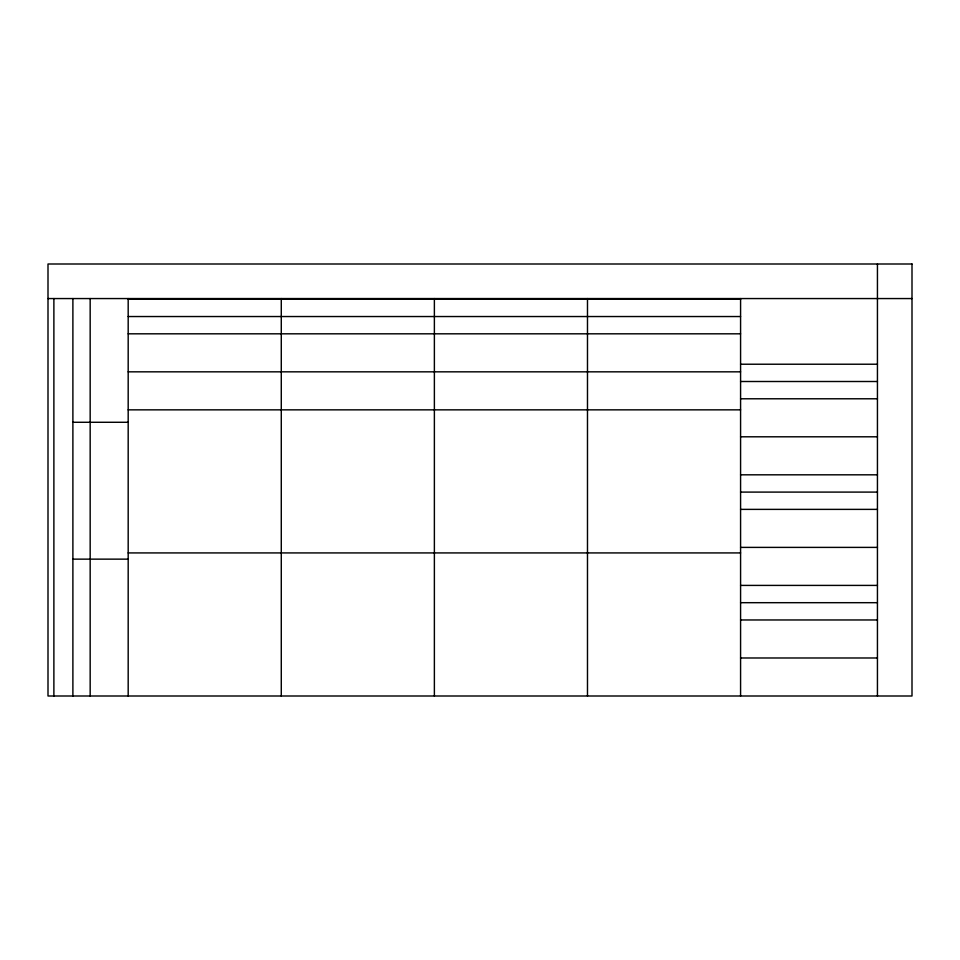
<?xml version="1.0" encoding="UTF-8"?>
<svg xmlns="http://www.w3.org/2000/svg" width="960" height="960" viewBox="0 0 960 960"><rect width="100%" height="100%" fill="white"/><g stroke="black" fill="none" stroke-linecap="round" stroke-linejoin="round"><path stroke-width="1.44" d="M48 298.56L912 298.56M128.184 299.256L740.58 299.256M128.184 316.536L740.58 316.536M128.184 333.816L740.58 333.816M740.58 364.224L877.44 364.224M128.184 371.832L740.58 371.832M740.58 381.504L877.44 381.504M740.58 398.784L877.44 398.784M128.184 409.848L740.58 409.848M72.888 422.28L128.184 422.28M740.58 436.8L877.44 436.8M740.58 474.816L877.44 474.816M740.58 492.096L877.44 492.096M740.58 509.376L877.44 509.376M740.58 547.392L877.44 547.392M128.184 552.924L740.58 552.924M72.888 559.14L128.184 559.14M740.58 585.408L877.44 585.408M740.58 602.688L877.44 602.688M740.58 619.968L877.44 619.968M740.58 657.984L877.44 657.984M877.44 264L877.44 696M740.58 298.56L740.58 696M587.484 298.56L587.484 696M434.376 298.56L434.376 696M281.28 298.56L281.28 696M128.184 298.56L128.184 696M90.168 298.56L90.168 696M72.888 298.56L72.888 696M53.88 298.56L53.88 696M912 264L48 264L48 696L912 696L912 264"/></g></svg>
